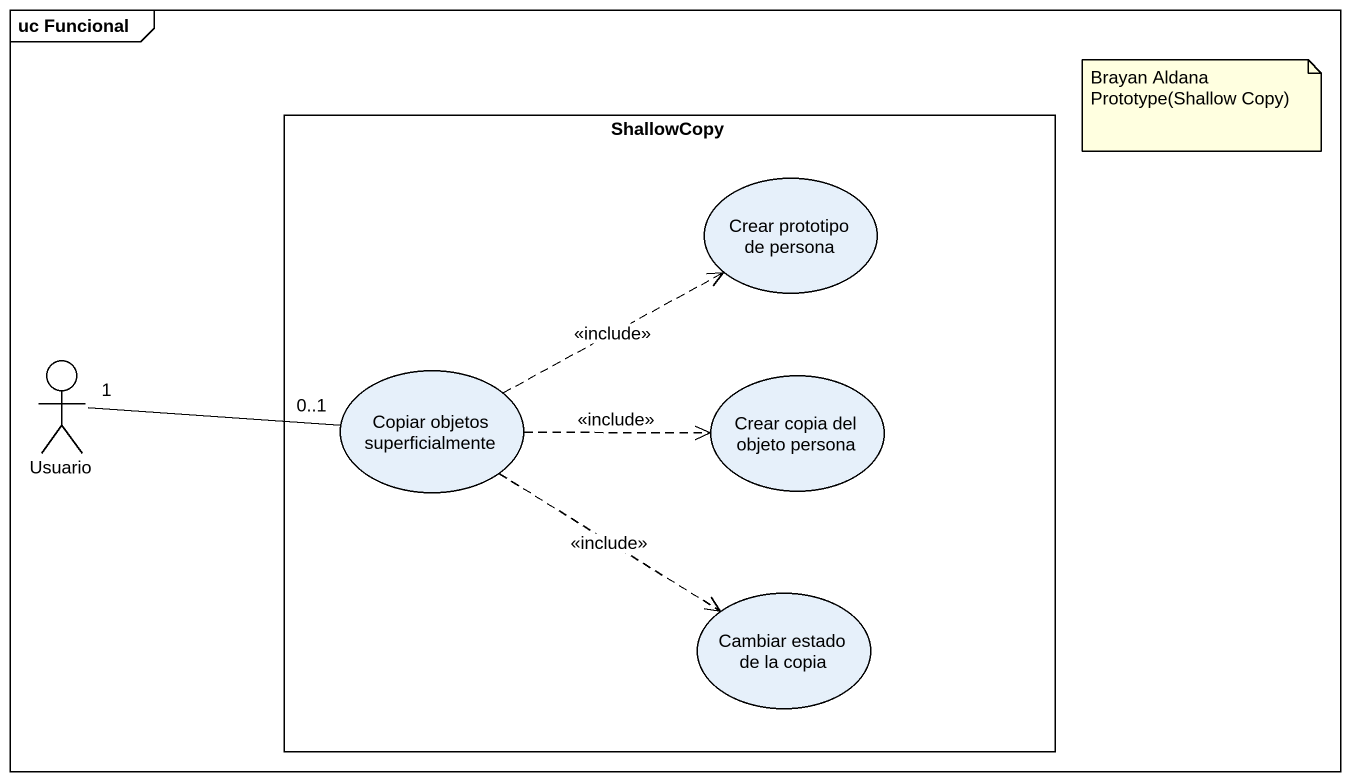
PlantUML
@startuml
mainframe uc Funcional
rectangle ShallowCopy {
  usecase "Crear prototipo de persona" as Crear_prototipo_de_persona
  usecase "Copiar objetos superficialmente" as Copiar_objetos
  usecase "Crear copia del objeto persona" as Crear_copia_del_objeto
  usecase "Cambiar estado de la copia" as Cambiar_estado_de_la_copia
}
actor Usuario
Usuario "1" -right- "0..1" Copiar_objetos
Copiar_objetos .right.> Crear_prototipo_de_persona : <<include>>
Copiar_objetos .right.> Crear_copia_del_objeto : <<include>>
Copiar_objetos ..> Cambiar_estado_de_la_copia : <<include>>
note as N1
  Brayan Aldana
  Prototype(Shallow Copy)
end note
@enduml
